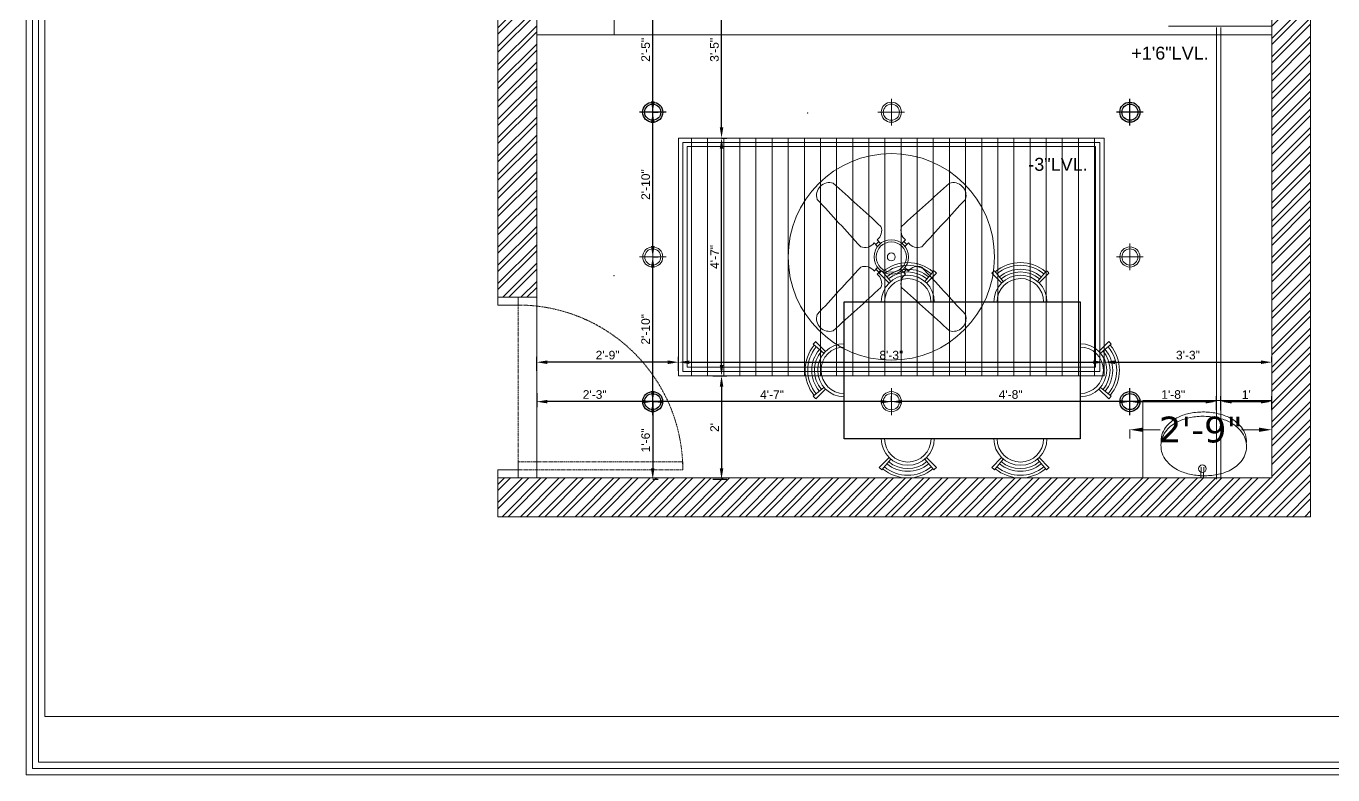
# Model space of a CAD drawing. Header units: inches. Extents: x 213 to 17763, y -4830 to 1802.
# Drawn here: x 12614.3 to 12918.3, y -3645.9 to -3471.9 of the extents above; entities that cross this region are included whole.
import ezdxf

# ---------------------------------------------------------------- set-up
doc = ezdxf.new("R2010")
doc.units = ezdxf.units.IN
doc.header["$MEASUREMENT"] = 0
for name, pattern in [('ACAD_ISO02W100', [15, 12, -3]), ('AUDIT_D_060311083008-3', [0]), ('DASHED2', [0.375, 0.25, -0.125]), ('HIDDEN', [0.375, 0.25, -0.125])]:
    doc.linetypes.add(name, pattern=pattern)
for name, color, linetype in [('.', 30, 'Continuous'), ('A-DOOR', 251, 'AUDIT_D_060311083008-3'), ('A-Door-Frame', 1, 'Continuous'), ('A-Door-Swing', 8, 'HIDDEN'), ('furn', 28, 'Continuous'), ('IEL-HATCH-002', 7, 'Continuous'), ('PDF2_0', 7, 'Continuous'), ('PDF3_Text', 1, 'Continuous'), ('SAN-FIX', 1, 'Continuous')]:
    doc.layers.add(name, color=color, linetype=linetype)
doc.layers.add('a_MUEBLE', color=3, linetype='Continuous', lineweight=5)
doc.layers.add('ROD', color=7, linetype='Continuous', lineweight=9)
doc.layers.add('PDF2_MK. KITCHEN ESSENTAILS', color=7, linetype='Continuous', true_color=0x767676)
doc.styles.add('b.k', font='verdana.ttf')
doc.styles.add('PDF Arial', font='arial.ttf')
doc.styles.get("Standard").update_dxf_attribs({"font": 'arial.ttf'})
doc.dimstyles.new('ISO-25', dxfattribs={"dimtxt": 4.5, "dimasz": 2.5, "dimexe": 1.25, "dimexo": 0.625, "dimtad": 1, "dimdec": 0, "dimlunit": 4, "dimtxsty": 'Standard', "dimcen": 2.5, "dimadec": 0, "dimazin": 0, "dimtfac": 1, "dimtdec": 0, "dimtmove": 0, "dimatfit": 3, "dimfxl": 1, "dimarcsym": 0})
doc.dimstyles.new('STANDARD$0', dxfattribs={"dimscale": 0, "dimtxt": 6, "dimasz": 3, "dimexe": 2, "dimexo": 2, "dimgap": 0, "dimtad": 0, "dimtih": 1, "dimtoh": 1, "dimdec": 1, "dimzin": 0, "dimdsep": 46, "dimlunit": 4, "dimtxsty": 'b.k', "dimcen": 2.5, "dimclrd": 256, "dimclre": 256, "dimclrt": 256, "dimadec": 0, "dimazin": 0, "dimtfac": 1, "dimtdec": 1, "dimtofl": 0, "dimtmove": 2, "dimatfit": 2, "dimfxl": 1, "dimfrac": 2, "dimtolj": 1, "dimtzin": 0, "dimlwd": 9, "dimlwe": 9, "dimarcsym": 0})

# ---------------------------------------------------------------- blocks, each defined once
blk = doc.blocks.new('*U34')
at = {"layer": 'A-Door-Frame', "lineweight": 5}
for p, q in [((0, -100), (0, 0)), ((900, -100), (900, 0))]:
    blk.add_line(p, q, dxfattribs=at)
for points in [[(0, -100), (40, -100), (40, 0), (0, 0)], [(900, -100), (860, -100), (860, 0), (900, 0)]]:
    blk.add_lwpolyline(points, dxfattribs=at)
at = {"layer": 'A-Door-Swing', "linetype": 'DASHED2', "lineweight": 5}
blk.add_line((47.3, 0), (867.3, 0), dxfattribs=at)
blk.add_lwpolyline([(40, 0), (40, 820), (80, 820), (80, 0)], close=True, dxfattribs=at)
blk.add_arc((40, 0), 820, 360, 90, dxfattribs=at)
blk = doc.blocks.new('FDFDF')
at = {"color": 0}
blk.add_lwpolyline([(264875.26, 829072.57), (264875.26, 829011.8), (264840.01, 829011.8), (264840.01, 829072.57)], close=True, dxfattribs=at)
at = {"layer": 'a_MUEBLE', "color": 0, "lineweight": 20}
for p, q in [((264852.81, 829077.4), (264850.27, 829079.94)), ((264853.25, 829077.8), (264850.94, 829080.55)), ((264862.03, 829077.8), (264864.33, 829080.55)), ((264862.47, 829077.4), (264865, 829079.93)), ((264835.18, 829061.98), (264832.64, 829064.52)), ((264880.09, 829061.98), (264882.63, 829064.52)), ((264834.77, 829061.54), (264832.03, 829063.85)), ((264880.5, 829061.54), (264883.24, 829063.85)), ((264834.78, 829052.76), (264832.03, 829050.46)), ((264835.18, 829052.32), (264832.64, 829049.79)), ((264880.09, 829052.32), (264882.63, 829049.79)), ((264880.49, 829052.76), (264883.24, 829050.46)), ((264834.77, 829032.55), (264832.03, 829034.85)), ((264835.18, 829032.99), (264832.64, 829035.52)), ((264880.09, 829032.99), (264882.63, 829035.52)), ((264880.5, 829032.55), (264883.24, 829034.85)), ((264834.78, 829023.77), (264832.03, 829021.46)), ((264835.18, 829023.33), (264832.64, 829020.79)), ((264880.09, 829023.33), (264882.63, 829020.79)), ((264880.49, 829023.77), (264883.24, 829021.46)), ((264852.81, 829006.97), (264850.27, 829004.43)), ((264853.25, 829006.57), (264850.94, 829003.82)), ((264862.03, 829006.57), (264864.33, 829003.82)), ((264862.47, 829006.97), (264865, 829004.44))]:
    blk.add_line(p, q, dxfattribs=at)
for centre, radius, start, end in [((264857.63, 829072.57), 10.07, 49.9841, 129.9841), ((264857.63, 829072.57), 9.39, 49.9841, 129.9841), ((264857.63, 829072.57), 10.42, 129.9841, 134.9841), ((264857.63, 829072.57), 6.83, 359.9841, 179.9841), ((264857.63, 829072.57), 5.98, 359.9841, 179.9841), ((264857.63, 829072.57), 8.37, 49.9841, 129.9841), ((264857.63, 829072.57), 7.68, 49.9841, 129.9841), ((264857.63, 829072.57), 10.42, 44.9841, 49.9841), ((264840.01, 829057.16), 10.42, 135.0159, 140.0159), ((264875.26, 829057.16), 10.42, 39.9841, 44.9841), ((264840.01, 829057.16), 10.07, 140.0159, 220.0159), ((264840.01, 829057.16), 9.39, 140.0159, 220.0159), ((264840.01, 829057.16), 8.37, 140.0159, 220.0159), ((264840.01, 829057.16), 7.68, 140.0159, 220.0159), ((264840.01, 829057.16), 6.83, 90.0159, 270.0159), ((264840.01, 829057.16), 5.98, 90.0159, 270.0159), ((264875.26, 829057.16), 6.83, 269.9841, 89.9841), ((264875.26, 829057.16), 5.98, 269.9841, 89.9841), ((264875.26, 829057.16), 7.68, 319.9841, 39.9841), ((264875.26, 829057.16), 8.37, 319.9841, 39.9841), ((264875.26, 829057.16), 9.39, 319.9841, 39.9841), ((264875.26, 829057.16), 10.07, 319.9841, 39.9841), ((264840.01, 829057.16), 10.42, 220.0159, 225.0159), ((264875.26, 829057.16), 10.42, 314.9841, 319.9841), ((264840.01, 829028.16), 10.07, 140.0159, 220.0159), ((264840.01, 829028.16), 9.39, 140.0159, 220.0159), ((264840.01, 829028.16), 10.42, 135.0159, 140.0159), ((264840.01, 829028.16), 6.83, 90.0159, 270.0159), ((264875.26, 829028.16), 6.83, 269.9841, 89.9841), ((264875.26, 829028.16), 9.39, 319.9841, 39.9841), ((264875.26, 829028.16), 10.42, 39.9841, 44.9841), ((264875.26, 829028.16), 10.07, 319.9841, 39.9841), ((264840.01, 829028.16), 8.37, 140.0159, 220.0159), ((264840.01, 829028.16), 7.68, 140.0159, 220.0159), ((264840.01, 829028.16), 5.98, 90.0159, 270.0159), ((264875.26, 829028.16), 5.98, 269.9841, 89.9841), ((264875.26, 829028.16), 7.68, 319.9841, 39.9841), ((264875.26, 829028.16), 8.37, 319.9841, 39.9841), ((264840.01, 829028.16), 10.42, 220.0159, 225.0159), ((264875.26, 829028.16), 10.42, 314.9841, 319.9841), ((264857.63, 829011.8), 6.83, 180.0159, 0.0159), ((264857.63, 829011.8), 5.98, 180.0159, 0.0159), ((264857.63, 829011.8), 10.42, 225.0159, 230.0159), ((264857.63, 829011.8), 10.07, 230.0159, 310.0159), ((264857.63, 829011.8), 9.39, 230.0159, 310.0159), ((264857.63, 829011.8), 8.37, 230.0159, 310.0159), ((264857.63, 829011.8), 7.68, 230.0159, 310.0159), ((264857.63, 829011.8), 10.42, 310.0159, 315.0159)]:
    blk.add_arc(centre, radius, start, end, dxfattribs=at)
blk = doc.blocks.new('4t')
at = {"color": 6, "lineweight": 0}
for p, q in [((4475.64, 1757), (4475.64, 1763.21)), ((4478.74, 1760.1), (4472.53, 1760.1))]:
    blk.add_line(p, q, dxfattribs=at)
for radius in [2.34, 1.87]:
    blk.add_circle((4475.64, 1760.1), radius, dxfattribs=at)
blk = doc.blocks.new('34')
at = {"color": 152, "true_color": 0x2776bb}
for p, q in [((4475.6, 1798.91), (4475.6, 1805.12)), ((4478.71, 1802.02), (4472.5, 1802.02))]:
    blk.add_line(p, q, dxfattribs=at)
for radius in [2.34, 1.87]:
    blk.add_circle((4475.6, 1802.02), radius, dxfattribs=at)
blk = doc.blocks.new('3')
at = {"color": 18, "lineweight": 5, "true_color": 0x000000}
for p, q in [((3389.2, -1076.4), (3365.8, -1052.9)), ((3397.8, -1044.8), (3377.7, -1064.9)), ((3386.6, -1033.2), (3409, -1056.5)), ((3571.3, -1033.2), (3549, -1056.5)), ((3560.1, -1044.8), (3580.2, -1064.9)), ((3568.7, -1076.4), (3592.1, -1052.9)), ((3389.2, -1214.6), (3365.8, -1238)), ((3397.8, -1246.1), (3377.7, -1226.1)), ((3386.6, -1257.8), (3409, -1234.5)), ((3571.3, -1257.8), (3549, -1234.5)), ((3560.1, -1246.1), (3580.2, -1226.1)), ((3568.7, -1214.6), (3592.1, -1238))]:
    blk.add_line(p, q, dxfattribs=at)
for radius in [113.2, 99.1, 26]:
    blk.add_circle((3479, -1145.5), radius, dxfattribs=at)
for centre, radius, start, end in [((3073.6, -742.7), 85, 73.05503, 197.30609), ((27552.9, 26002.3), 36179.8, 227.47452, 228.14348), ((-20595, 26002.3), 36179.8, 311.85652, 312.52548), ((3884.3, -742.7), 85, 342.69391, 106.94497), ((-23516.5, -25390.1), 36179.8, 42.21764, 42.8866), ((30474.4, -25390.1), 36179.8, 137.1134, 137.78236), ((3336.5, -971.6), 79.4, 309.11105, 19.49034), ((3621.4, -971.6), 79.4, 160.50966, 230.88895), ((3304.2, -1004.1), 79.4, 250.87078, 321.25007), ((3653.8, -1004.1), 79.4, 218.74993, 289.12922), ((-23516.5, 23099.1), 36179.8, 317.1134, 317.78236), ((3304.2, -1286.8), 79.4, 38.74993, 109.12922), ((3336.5, -1319.4), 79.4, 340.50966, 50.88895), ((3621.4, -1319.4), 79.4, 129.11105, 199.49034), ((3653.8, -1286.8), 79.4, 70.87078, 141.25007), ((30474.4, 23099.1), 36179.8, 222.21764, 222.8866), ((27552.9, -28293.2), 36179.8, 131.85652, 132.52548), ((-20595, -28293.2), 36179.8, 47.47452, 48.14348), ((3073.6, -1548.3), 85, 162.69391, 286.94497), ((3884.3, -1548.3), 85, 253.05503, 17.30609)]:
    blk.add_arc(centre, radius, start, end, dxfattribs=at)
blk = doc.blocks.new('*D1117')
at = {"color": 0, "linetype": 'ACAD_ISO02W100', "lineweight": -2, "transparency": 16777216}
for p, q in [((12871.09, -3559.2), (12871.09, -3557.95)), ((12891.23, -3561.2), (12891.23, -3557.95))]:
    blk.add_line(p, q, dxfattribs=at)
at = {"color": 0, "linetype": 'AUDIT_D_060311083008-3', "lineweight": -2, "transparency": 16777216}
blk.add_line((12873.59, -3559.2), (12888.73, -3559.2), dxfattribs=at)
at = {"color": 0, "transparency": 16777216}
for points in [[(12873.59, -3558.78), (12873.59, -3559.61), (12871.09, -3559.2)], [(12888.73, -3558.78), (12888.73, -3559.61), (12891.23, -3559.2)]]:
    blk.add_solid(points, dxfattribs=at)
at = {"layer": 'Defpoints', "color": 0, "transparency": 16777216}
for p in [(12871.09, -3559.2), (12891.23, -3559.2), (12891.23, -3577.2)]:
    blk.add_point(p, dxfattribs=at)
at = {"color": 0, "lineweight": 5, "transparency": 16777216, "insert": (12881.16, -3557.55), "char_height": 2, "attachment_point": 5}
blk.add_mtext('1\'-8"', dxfattribs=at)
blk = doc.blocks.new('*D1118')
at = {"color": 0, "linetype": 'ACAD_ISO02W100', "lineweight": -2, "transparency": 16777216}
for p, q in [((12892.23, -3561.2), (12892.23, -3557.95)), ((12904.09, -3561.2), (12904.09, -3557.95))]:
    blk.add_line(p, q, dxfattribs=at)
at = {"color": 0, "linetype": 'AUDIT_D_060311083008-3', "lineweight": -2, "transparency": 16777216}
blk.add_line((12894.73, -3559.2), (12901.59, -3559.2), dxfattribs=at)
at = {"color": 0, "transparency": 16777216}
for points in [[(12894.73, -3558.78), (12894.73, -3559.61), (12892.23, -3559.2)], [(12901.59, -3558.78), (12901.59, -3559.61), (12904.09, -3559.2)]]:
    blk.add_solid(points, dxfattribs=at)
at = {"layer": 'Defpoints', "color": 0, "transparency": 16777216}
for p in [(12904.09, -3559.2), (12892.23, -3577.2), (12904.09, -3577.2)]:
    blk.add_point(p, dxfattribs=at)
at = {"color": 0, "lineweight": 5, "transparency": 16777216, "insert": (12898.16, -3557.57), "char_height": 2, "attachment_point": 5}
blk.add_mtext("1'", dxfattribs=at)
blk = doc.blocks.new('*D1119')
at = {"color": 0, "linetype": 'ACAD_ISO02W100', "lineweight": -2, "transparency": 16777216}
for p, q in [((12815.59, -3559.2), (12815.59, -3557.95)), ((12871.09, -3559.2), (12871.09, -3557.95))]:
    blk.add_line(p, q, dxfattribs=at)
at = {"color": 0, "linetype": 'AUDIT_D_060311083008-3', "lineweight": -2, "transparency": 16777216}
blk.add_line((12868.59, -3559.2), (12818.09, -3559.2), dxfattribs=at)
at = {"color": 0, "transparency": 16777216}
for points in [[(12818.09, -3558.78), (12818.09, -3559.61), (12815.59, -3559.2)], [(12868.59, -3558.78), (12868.59, -3559.61), (12871.09, -3559.2)]]:
    blk.add_solid(points, dxfattribs=at)
at = {"layer": 'Defpoints', "color": 0, "transparency": 16777216}
for p in [(12815.59, -3559.2), (12815.59, -3559.2), (12871.09, -3559.2)]:
    blk.add_point(p, dxfattribs=at)
at = {"color": 0, "lineweight": 5, "transparency": 16777216, "insert": (12843.34, -3557.55), "char_height": 2, "attachment_point": 5}
blk.add_mtext('4\'-8"', dxfattribs=at)
blk = doc.blocks.new('*D1120')
at = {"color": 0, "linetype": 'ACAD_ISO02W100', "lineweight": -2, "transparency": 16777216}
for p, q in [((12760.09, -3559.2), (12760.09, -3557.95)), ((12815.59, -3559.2), (12815.59, -3557.95))]:
    blk.add_line(p, q, dxfattribs=at)
at = {"color": 0, "linetype": 'AUDIT_D_060311083008-3', "lineweight": -2, "transparency": 16777216}
blk.add_line((12813.09, -3559.2), (12762.59, -3559.2), dxfattribs=at)
at = {"color": 0, "transparency": 16777216}
for points in [[(12762.59, -3558.78), (12762.59, -3559.61), (12760.09, -3559.2)], [(12813.09, -3558.78), (12813.09, -3559.61), (12815.59, -3559.2)]]:
    blk.add_solid(points, dxfattribs=at)
at = {"layer": 'Defpoints', "color": 0, "transparency": 16777216}
for p in [(12760.09, -3559.2), (12760.09, -3559.2), (12815.59, -3559.2)]:
    blk.add_point(p, dxfattribs=at)
at = {"color": 0, "lineweight": 5, "transparency": 16777216, "insert": (12787.84, -3557.57), "char_height": 2, "attachment_point": 5}
blk.add_mtext('4\'-7"', dxfattribs=at)
blk = doc.blocks.new('*D1121')
at = {"color": 0, "linetype": 'ACAD_ISO02W100', "lineweight": -2, "transparency": 16777216}
for p, q in [((12733.09, -3557.2), (12733.09, -3560.45)), ((12760.09, -3559.2), (12760.09, -3560.45))]:
    blk.add_line(p, q, dxfattribs=at)
at = {"color": 0, "linetype": 'AUDIT_D_060311083008-3', "lineweight": -2, "transparency": 16777216}
blk.add_line((12757.59, -3559.2), (12735.59, -3559.2), dxfattribs=at)
at = {"color": 0, "transparency": 16777216}
for points in [[(12735.59, -3558.78), (12735.59, -3559.61), (12733.09, -3559.2)], [(12757.59, -3558.78), (12757.59, -3559.61), (12760.09, -3559.2)]]:
    blk.add_solid(points, dxfattribs=at)
at = {"layer": 'Defpoints', "color": 0, "transparency": 16777216}
for p in [(12733.09, -3541.2), (12733.09, -3559.2), (12760.09, -3559.2)]:
    blk.add_point(p, dxfattribs=at)
at = {"color": 0, "lineweight": 5, "transparency": 16777216, "insert": (12746.59, -3557.55), "char_height": 2, "attachment_point": 5}
blk.add_mtext('2\'-3"', dxfattribs=at)
blk = doc.blocks.new('*D1122')
at = {"color": 0, "linetype": 'ACAD_ISO02W100', "lineweight": -2, "transparency": 16777216}
for p, q in [((12760.09, -3559.2), (12761.34, -3559.2)), ((12760.09, -3577.2), (12761.34, -3577.2))]:
    blk.add_line(p, q, dxfattribs=at)
at = {"color": 0, "linetype": 'AUDIT_D_060311083008-3', "lineweight": -2, "transparency": 16777216}
blk.add_line((12760.09, -3561.7), (12760.09, -3574.7), dxfattribs=at)
at = {"color": 0, "transparency": 16777216}
for points in [[(12759.67, -3561.7), (12760.5, -3561.7), (12760.09, -3559.2)], [(12759.67, -3574.7), (12760.5, -3574.7), (12760.09, -3577.2)]]:
    blk.add_solid(points, dxfattribs=at)
at = {"layer": 'Defpoints', "color": 0, "transparency": 16777216}
for p in [(12760.09, -3559.2), (12760.09, -3577.2), (12760.09, -3577.2)]:
    blk.add_point(p, dxfattribs=at)
at = {"color": 0, "lineweight": 5, "transparency": 16777216, "insert": (12758.44, -3568.2), "char_height": 2, "attachment_point": 5, "rotation": 90}
blk.add_mtext('1\'-6"', dxfattribs=at)
blk = doc.blocks.new('*D1123')
at = {"color": 0, "linetype": 'ACAD_ISO02W100', "lineweight": -2, "transparency": 16777216}
for p, q in [((12760.09, -3525.56), (12761.34, -3525.56)), ((12760.09, -3559.2), (12758.84, -3559.2))]:
    blk.add_line(p, q, dxfattribs=at)
at = {"color": 0, "linetype": 'AUDIT_D_060311083008-3', "lineweight": -2, "transparency": 16777216}
blk.add_line((12760.09, -3556.7), (12760.09, -3528.06), dxfattribs=at)
at = {"color": 0, "transparency": 16777216}
for points in [[(12759.67, -3528.06), (12760.5, -3528.06), (12760.09, -3525.56)], [(12759.67, -3556.7), (12760.5, -3556.7), (12760.09, -3559.2)]]:
    blk.add_solid(points, dxfattribs=at)
at = {"layer": 'Defpoints', "color": 0, "transparency": 16777216}
for p in [(12760.09, -3525.56), (12760.09, -3525.56), (12760.09, -3559.2)]:
    blk.add_point(p, dxfattribs=at)
at = {"color": 0, "lineweight": 5, "transparency": 16777216, "insert": (12758.44, -3542.38), "char_height": 2, "attachment_point": 5, "rotation": 90}
blk.add_mtext('2\'-10"', dxfattribs=at)
blk = doc.blocks.new('*D1124')
at = {"color": 0, "linetype": 'ACAD_ISO02W100', "lineweight": -2, "transparency": 16777216}
for p, q in [((12760.09, -3491.93), (12761.34, -3491.93)), ((12760.09, -3525.56), (12761.34, -3525.56))]:
    blk.add_line(p, q, dxfattribs=at)
at = {"color": 0, "linetype": 'AUDIT_D_060311083008-3', "lineweight": -2, "transparency": 16777216}
blk.add_line((12760.09, -3523.06), (12760.09, -3494.43), dxfattribs=at)
at = {"color": 0, "transparency": 16777216}
for points in [[(12759.67, -3494.43), (12760.5, -3494.43), (12760.09, -3491.93)], [(12759.67, -3523.06), (12760.5, -3523.06), (12760.09, -3525.56)]]:
    blk.add_solid(points, dxfattribs=at)
at = {"layer": 'Defpoints', "color": 0, "transparency": 16777216}
for p in [(12760.09, -3491.93), (12760.09, -3491.93), (12760.09, -3525.56)]:
    blk.add_point(p, dxfattribs=at)
at = {"color": 0, "lineweight": 5, "transparency": 16777216, "insert": (12758.44, -3508.75), "char_height": 2, "attachment_point": 5, "rotation": 90}
blk.add_mtext('2\'-10"', dxfattribs=at)
blk = doc.blocks.new('*D1125')
at = {"color": 0, "linetype": 'ACAD_ISO02W100', "lineweight": -2, "transparency": 16777216}
for p, q in [((12760.09, -3462.93), (12758.84, -3462.93)), ((12760.09, -3491.93), (12761.34, -3491.93))]:
    blk.add_line(p, q, dxfattribs=at)
at = {"color": 0, "linetype": 'AUDIT_D_060311083008-3', "lineweight": -2, "transparency": 16777216}
blk.add_line((12760.09, -3489.43), (12760.09, -3465.43), dxfattribs=at)
at = {"color": 0, "transparency": 16777216}
for points in [[(12759.67, -3465.43), (12760.5, -3465.43), (12760.09, -3462.93)], [(12759.67, -3489.43), (12760.5, -3489.43), (12760.09, -3491.93)]]:
    blk.add_solid(points, dxfattribs=at)
at = {"layer": 'Defpoints', "color": 0, "transparency": 16777216}
for p in [(12760.09, -3462.93), (12760.09, -3462.93), (12760.09, -3491.93)]:
    blk.add_point(p, dxfattribs=at)
at = {"color": 0, "lineweight": 5, "transparency": 16777216, "insert": (12758.44, -3477.43), "char_height": 2, "attachment_point": 5, "rotation": 90}
blk.add_mtext('2\'-5"', dxfattribs=at)
blk = doc.blocks.new('*D1129')
at = {"color": 0, "linetype": 'ACAD_ISO02W100', "lineweight": -2, "transparency": 16777216}
for p, q in [((12774.09, -3553.2), (12777.34, -3553.2)), ((12774.09, -3577.2), (12777.34, -3577.2))]:
    blk.add_line(p, q, dxfattribs=at)
at = {"color": 0, "linetype": 'AUDIT_D_060311083008-3', "lineweight": -2, "transparency": 16777216}
blk.add_line((12776.09, -3555.7), (12776.09, -3574.7), dxfattribs=at)
at = {"color": 0, "transparency": 16777216}
for points in [[(12775.68, -3555.7), (12776.51, -3555.7), (12776.09, -3553.2)], [(12775.68, -3574.7), (12776.51, -3574.7), (12776.09, -3577.2)]]:
    blk.add_solid(points, dxfattribs=at)
at = {"layer": 'Defpoints', "color": 0, "transparency": 16777216}
for p in [(12766.09, -3553.2), (12766.09, -3577.2), (12776.09, -3577.2)]:
    blk.add_point(p, dxfattribs=at)
at = {"color": 0, "lineweight": 5, "transparency": 16777216, "insert": (12774.47, -3565.2), "char_height": 2, "attachment_point": 5, "rotation": 90}
blk.add_mtext("2'", dxfattribs=at)
blk = doc.blocks.new('*D1113')
at = {"color": 0, "linetype": 'ACAD_ISO02W100', "lineweight": -2, "transparency": 16777216}
for p, q in [((12776.09, -3497.93), (12777.34, -3497.93)), ((12776.09, -3553.2), (12777.34, -3553.2))]:
    blk.add_line(p, q, dxfattribs=at)
at = {"color": 0, "linetype": 'AUDIT_D_060311083008-3', "lineweight": -2, "transparency": 16777216}
blk.add_line((12776.09, -3550.7), (12776.09, -3500.43), dxfattribs=at)
at = {"color": 0, "transparency": 16777216}
for points in [[(12775.68, -3500.43), (12776.51, -3500.43), (12776.09, -3497.93)], [(12775.68, -3550.7), (12776.51, -3550.7), (12776.09, -3553.2)]]:
    blk.add_solid(points, dxfattribs=at)
at = {"layer": 'Defpoints', "color": 0, "transparency": 16777216}
for p in [(12776.09, -3497.93), (12776.09, -3497.93), (12776.09, -3553.2)]:
    blk.add_point(p, dxfattribs=at)
at = {"color": 0, "lineweight": 5, "transparency": 16777216, "insert": (12774.47, -3525.56), "char_height": 2, "attachment_point": 5, "rotation": 90}
blk.add_mtext('4\'-7"', dxfattribs=at)
blk = doc.blocks.new('*D1114')
at = {"color": 0, "linetype": 'ACAD_ISO02W100', "lineweight": -2, "transparency": 16777216}
for p, q in [((12776.09, -3456.93), (12777.34, -3456.93)), ((12776.09, -3497.93), (12777.34, -3497.93))]:
    blk.add_line(p, q, dxfattribs=at)
at = {"color": 0, "linetype": 'AUDIT_D_060311083008-3', "lineweight": -2, "transparency": 16777216}
blk.add_line((12776.09, -3495.43), (12776.09, -3459.43), dxfattribs=at)
at = {"color": 0, "transparency": 16777216}
for points in [[(12775.68, -3459.43), (12776.51, -3459.43), (12776.09, -3456.93)], [(12775.68, -3495.43), (12776.51, -3495.43), (12776.09, -3497.93)]]:
    blk.add_solid(points, dxfattribs=at)
at = {"layer": 'Defpoints', "color": 0, "transparency": 16777216}
for p in [(12776.09, -3456.93), (12776.09, -3456.93), (12776.09, -3497.93)]:
    blk.add_point(p, dxfattribs=at)
at = {"color": 0, "lineweight": 5, "transparency": 16777216, "insert": (12774.45, -3477.43), "char_height": 2, "attachment_point": 5, "rotation": 90}
blk.add_mtext('3\'-5"', dxfattribs=at)
blk = doc.blocks.new('*D1116')
at = {"color": 0, "linetype": 'ACAD_ISO02W100', "lineweight": -2, "transparency": 16777216}
for p, q in [((12733.09, -3552.03), (12733.09, -3548.78)), ((12766.09, -3552.03), (12766.09, -3548.78))]:
    blk.add_line(p, q, dxfattribs=at)
at = {"color": 0, "linetype": 'AUDIT_D_060311083008-3', "lineweight": -2, "transparency": 16777216}
blk.add_line((12763.59, -3550.03), (12735.59, -3550.03), dxfattribs=at)
at = {"color": 0, "transparency": 16777216}
for points in [[(12735.59, -3549.62), (12735.59, -3550.45), (12733.09, -3550.03)], [(12763.59, -3549.62), (12763.59, -3550.45), (12766.09, -3550.03)]]:
    blk.add_solid(points, dxfattribs=at)
at = {"layer": 'Defpoints', "color": 0, "transparency": 16777216}
for p in [(12733.09, -3550.03), (12733.09, -3553.2), (12766.09, -3553.2)]:
    blk.add_point(p, dxfattribs=at)
at = {"color": 0, "lineweight": 5, "transparency": 16777216, "insert": (12749.59, -3548.39), "char_height": 2, "attachment_point": 5}
blk.add_mtext('2\'-9"', dxfattribs=at)
blk = doc.blocks.new('*D1131')
at = {"color": 0, "linetype": 'ACAD_ISO02W100', "lineweight": -2, "transparency": 16777216}
for p, q in [((12766.09, -3552.03), (12766.09, -3548.78)), ((12865.09, -3552.03), (12865.09, -3548.78))]:
    blk.add_line(p, q, dxfattribs=at)
at = {"color": 0, "linetype": 'AUDIT_D_060311083008-3', "lineweight": -2, "transparency": 16777216}
blk.add_line((12768.59, -3550.03), (12862.59, -3550.03), dxfattribs=at)
at = {"color": 0, "transparency": 16777216}
for points in [[(12768.59, -3549.62), (12768.59, -3550.45), (12766.09, -3550.03)], [(12862.59, -3549.62), (12862.59, -3550.45), (12865.09, -3550.03)]]:
    blk.add_solid(points, dxfattribs=at)
at = {"layer": 'Defpoints', "color": 0, "transparency": 16777216}
for p in [(12865.09, -3550.03), (12766.09, -3553.2), (12865.09, -3553.2)]:
    blk.add_point(p, dxfattribs=at)
at = {"color": 0, "lineweight": 5, "transparency": 16777216, "insert": (12815.59, -3548.39), "char_height": 2, "attachment_point": 5}
blk.add_mtext('8\'-3"', dxfattribs=at)
blk = doc.blocks.new('*D1132')
at = {"color": 0, "linetype": 'ACAD_ISO02W100', "lineweight": -2, "transparency": 16777216}
for p, q in [((12865.09, -3552.03), (12865.09, -3548.78)), ((12904.09, -3550.03), (12904.09, -3548.78))]:
    blk.add_line(p, q, dxfattribs=at)
at = {"color": 0, "linetype": 'AUDIT_D_060311083008-3', "lineweight": -2, "transparency": 16777216}
blk.add_line((12867.59, -3550.03), (12901.59, -3550.03), dxfattribs=at)
at = {"color": 0, "transparency": 16777216}
for points in [[(12867.59, -3549.62), (12867.59, -3550.45), (12865.09, -3550.03)], [(12901.59, -3549.62), (12901.59, -3550.45), (12904.09, -3550.03)]]:
    blk.add_solid(points, dxfattribs=at)
at = {"layer": 'Defpoints', "color": 0, "transparency": 16777216}
for p in [(12904.09, -3550.03), (12904.09, -3550.03), (12865.09, -3553.2)]:
    blk.add_point(p, dxfattribs=at)
at = {"color": 0, "lineweight": 5, "transparency": 16777216, "insert": (12884.59, -3548.39), "char_height": 2, "attachment_point": 5}
blk.add_mtext('3\'-3"', dxfattribs=at)
blk = doc.blocks.new('*D1314')
at = {"lineweight": 9, "transparency": 16777216}
for p, q in [((12871.09, -3565.69), (12871.09, -3567.73)), ((12874.09, -3565.73), (12878.13, -3565.73)), ((12901.09, -3565.73), (12897.05, -3565.73)), ((12904.09, -3565.69), (12904.09, -3567.73))]:
    blk.add_line(p, q, dxfattribs=at)
at = {"transparency": 16777216}
for points in [[(12874.09, -3565.23), (12874.09, -3566.23), (12871.09, -3565.73)], [(12901.09, -3565.23), (12901.09, -3566.23), (12904.09, -3565.73)]]:
    blk.add_solid(points, dxfattribs=at)
at = {"layer": 'Defpoints', "color": 0, "transparency": 16777216}
for p in [(12871.09, -3559.2), (12904.09, -3558.93), (12904.09, -3565.73)]:
    blk.add_point(p, dxfattribs=at)
at = {"transparency": 16777216, "insert": (12887.59, -3565.73), "char_height": 6, "attachment_point": 5, "style": 'b.k'}
blk.add_mtext('\\A1;2\'-9"', dxfattribs=at)

msp = doc.modelspace()

# ---------------------------------------------------------------- hatches: boundary and pattern name
at = {"layer": '.', "lineweight": 5}
h = msp.add_hatch(dxfattribs=at)
h.set_pattern_fill('ANSI32', color=1, scale=8)
h.set_pattern_definition([(45, (4059.6324, -4525.5155), (-2.1213203, 2.1213203), []), (45, (4061.0466, -4525.5155), (-2.1213203, 2.1213203), [])])
h.paths.add_polyline_path([(12913.09, -3350.93), (12786.72, -3350.93), (12773.59, -3350.93), (12773.59, -3359.93), (12904.09, -3359.93), (12904.09, -3381.24), (12913.09, -3381.24)])
h.paths.add_polyline_path([(12913.09, -3429.24), (12904.09, -3429.24), (12904.09, -3530.93), (12904.09, -3576.93), (12887.59, -3576.93), (12733.09, -3576.93), (12724.09, -3576.93), (12724.09, -3585.93), (12913.09, -3585.93)])
h.paths.add_polyline_path([(12733.09, -3359.93), (12741.09, -3359.93), (12741.09, -3356.32), (12741.09, -3350.93), (12724.09, -3350.93), (12724.09, -3534.88), (12728.76, -3534.88), (12733.09, -3534.93)])
at = {"layer": 'IEL-HATCH-002', "lineweight": 5, "true_color": 0x636466, "transparency": 33554687}
h = msp.add_hatch(dxfattribs=at)
h.set_pattern_fill('ANSI31', color=251, scale=30, angle=45)
h.set_pattern_definition([(90, (-4012.147, -727.4296), (-3.75, 0), [])])
h.paths.add_polyline_path([(12865.09, -3497.93), (12766.09, -3497.93), (12766.09, -3553.2), (12865.09, -3553.2)])

# ---------------------------------------------------------------- linework, layer by layer
at = {"lineweight": 5}
for p, q in [((12733.09, -3473.93), (12904.09, -3473.93)), ((12904.09, -3576.93), (12904.09, -3558.93)), ((12724.09, -3585.93), (12913.09, -3585.93))]:
    msp.add_line(p, q, dxfattribs=at)
at = {"color": 40, "lineweight": 5, "true_color": 0xf8d731}
for p, q in [((12891.23, -3472.28), (12891.23, -3577.2)), ((12892.23, -3472.28), (12892.23, -3577.2))]:
    msp.add_line(p, q, dxfattribs=at)
at = {"color": 254, "lineweight": 5}
for p, q in [((12904.09, -3558.93), (12874.09, -3558.93)), ((12874.09, -3558.93), (12874.09, -3576.93))]:
    msp.add_line(p, q, dxfattribs=at)
at = {"lineweight": 5}
for points in [[(12733.09, -3360.2), (12904.09, -3360.2), (12904.09, -3473.93), (12733.09, -3473.93)], [(12733.09, -3473.93), (12904.09, -3473.93), (12904.09, -3576.93), (12733.09, -3576.93)], [(12865.09, -3497.93), (12766.09, -3497.93), (12766.09, -3553.2), (12865.09, -3553.2)]]:
    msp.add_lwpolyline(points, close=True, dxfattribs=at)
at = {"color": 2, "lineweight": 5, "true_color": 0xf1eb1f}
for points in [[(12864.09, -3498.93), (12767.09, -3498.93), (12767.09, -3552.2), (12864.09, -3552.2)], [(12863.09, -3499.93), (12768.09, -3499.93), (12768.09, -3551.2), (12863.09, -3551.2)]]:
    msp.add_lwpolyline(points, close=True, dxfattribs=at)
at = {"color": 250, "lineweight": 5}
msp.add_circle((12815.59, -3525.56), 24, dxfattribs=at)
at = {"lineweight": 5}
for p in [(12796.09, -3492.11), (12751.09, -3529.91), (12880.05, -3558.93)]:
    msp.add_point(p, dxfattribs=at)
at = {"layer": 'PDF2_0', "lineweight": 5}
msp.add_lwpolyline([(13008.81, -3645.93), (12614.33, -3645.93), (12614.33, -3304.07), (13096.47, -3304.07), (13096.47, -3558.27, -0.414214)], format="xyb", close=True, dxfattribs=at)
for points in [[(13008.81, -3644.48), (12615.78, -3644.48), (12615.78, -3305.51), (13095.02, -3305.51), (13095.02, -3558.27, -0.414214), (13008.81, -3644.48)], [(13008.81, -3643.02), (12617.24, -3643.02), (12617.24, -3306.98), (13093.56, -3306.98), (13093.56, -3558.27, -0.414214), (13008.81, -3643.02)]]:
    msp.add_lwpolyline(points, format="xyb", dxfattribs=at)
msp.add_lwpolyline([(12618.7, -3308.44), (13011.59, -3308.44), (13011.59, -3632.36), (12618.7, -3632.36)], close=True, dxfattribs=at)
at = {"layer": 'PDF2_MK. KITCHEN ESSENTAILS', "lineweight": 5}
msp.add_lwpolyline([(12618.7, -3632.36), (13011.59, -3632.36), (13011.59, -3308.44), (12618.7, -3308.44)], close=True, dxfattribs=at)
at = {"layer": 'ROD', "lineweight": 5}
for p, q in [((12724.09, -3350.93), (12724.09, -3534.93)), ((12913.09, -3585.93), (12913.09, -3350.93)), ((12733.09, -3534.93), (12733.09, -3359.93)), ((12904.09, -3359.93), (12904.09, -3530.93)), ((12904.09, -3576.93), (12904.09, -3530.93)), ((12724.09, -3534.93), (12733.09, -3534.93)), ((12724.09, -3576.93), (12724.09, -3585.93)), ((12733.09, -3576.93), (12724.09, -3576.93)), ((12904.09, -3576.93), (12733.09, -3576.93))]:
    msp.add_line(p, q, dxfattribs=at)
at = {"layer": 'ROD', "color": 254, "lineweight": 5}
msp.add_lwpolyline([(12751.09, -3473.97), (12733.09, -3473.97), (12733.09, -3435.47), (12751.09, -3435.47)], close=True, dxfattribs=at)
msp.add_lwpolyline([(12880.09, -3471.93), (12904.09, -3471.93)], dxfattribs=at)
at = {"layer": 'SAN-FIX', "color": 254, "lineweight": 5}
for p, q in [((12887.63, -3574.39), (12887.59, -3576.93)), ((12888.27, -3574.4), (12888.22, -3576.94))]:
    msp.add_line(p, q, dxfattribs=at)
msp.add_lwpolyline([(12898.23, -3568.7, 0.175546), (12897.02, -3565.15, 0.104048), (12894.39, -3563, 0.064612), (12891.63, -3561.99, 0.05077), (12888.4, -3561.6, 0.05077), (12885.17, -3561.87, 0.064612), (12882.37, -3562.78, 0.104048), (12879.67, -3564.84, 0.175546), (12878.33, -3568.33, 0.022698), (12878.34, -3568.83, 0.104048)], format="xyb", dxfattribs=at)
msp.add_lwpolyline([(12898.21, -3569.69, 0.175546), (12897, -3566.15, 0.104048), (12894.37, -3564, 0.064612), (12891.61, -3562.99, 0.05077), (12888.39, -3562.6, 0.05077), (12885.15, -3562.87, 0.064612), (12882.35, -3563.78, 0.104048), (12879.65, -3565.83, 0.175546), (12878.31, -3569.33, 0.175546), (12879.52, -3572.87, 0.104048), (12882.15, -3575.03, 0.064612), (12884.91, -3576.03, 0.05077), (12888.13, -3576.42, 0.05077), (12891.37, -3576.15, 0.064612), (12894.17, -3575.24, 0.104048), (12896.87, -3573.19, 0.175546)], format="xyb", close=True, dxfattribs=at)
msp.add_circle((12887.94, -3574.79), 0.874, dxfattribs=at)

# ---------------------------------------------------------------- block references
at = {"lineweight": 5}
for name, p in [('34', (8284.48, -5293.95)), ('4t', (8339.95, -5252.03)), ('34', (8395.48, -5293.95)), ('4t', (8284.45, -5285.67)), ('4t', (8395.45, -5285.67)), ('34', (8284.48, -5361.21)), ('4t', (8339.95, -5319.3)), ('34', (8395.48, -5361.21))]:
    msp.add_blockref(name, p, dxfattribs=at)
at = {"lineweight": 5, "xscale": 0.03546819263372884, "yscale": 0.03546819263372884, "zscale": 0.03546819263372884}
msp.add_blockref('3', (12692.19, -3484.94), dxfattribs=at)
at = {"layer": 'A-DOOR', "lineweight": 5, "xscale": -0.04672722581929388, "yscale": 0.04672722581929388, "zscale": 0.04672722581929388, "rotation": 270}
msp.add_blockref('*U34', (12728.76, -3576.93), dxfattribs=at)
at = {"layer": 'furn', "color": 254, "lineweight": 5, "xscale": 0.9032898589369456, "yscale": 0.9032898589369456, "zscale": 0.9032898589369456, "rotation": 270.0036969813815}
msp.add_blockref('FDFDF', (-736048.75, 235642.99), dxfattribs=at)

# ---------------------------------------------------------------- texts
at = {"layer": 'PDF3_Text', "lineweight": 5, "char_height": 3, "attachment_point": 9, "style": 'PDF Arial'}
for s, insert in [('+1\'6"LVL.', (12889.42, -3479.74)), ('-3"LVL.', (12861.28, -3505.58))]:
    msp.add_mtext_dynamic_manual_height_columns(s, width=36.0927, gutter_width=949.34, heights=[2.27], dxfattribs=dict(at, insert=insert))

# ---------------------------------------------------------------- dimensions: what is measured, and where the dimension line sits
at = {"lineweight": 5}
for base, p1, p2, picture, middle in [((12776.09, -3456.93), (12776.09, -3497.93), (12776.09, -3456.93), '*D1114', (12774.45, -3477.43)), ((12760.09, -3462.93), (12760.09, -3491.93), (12760.09, -3462.93), '*D1125', (12758.44, -3477.43)), ((12760.09, -3491.93), (12760.09, -3525.56), (12760.09, -3491.93), '*D1124', (12758.44, -3508.75)), ((12776.09, -3497.93), (12776.09, -3553.2), (12776.09, -3497.93), '*D1113', (12774.47, -3525.56)), ((12760.09, -3525.56), (12760.09, -3559.2), (12760.09, -3525.56), '*D1123', (12758.44, -3542.38)), ((12776.09, -3577.2), (12766.09, -3553.2), (12766.09, -3577.2), '*D1129', (12774.47, -3565.2)), ((12760.09, -3577.2), (12760.09, -3559.2), (12760.09, -3577.2), '*D1122', (12758.44, -3568.2))]:
    dim = msp.add_linear_dim(base=base, p1=p1, p2=p2, angle=90, dimstyle='ISO-25', override={"dimtxt": 2, "dimtmove": 1, "dimfxl": 2, "dimfxlon": 1, "dimarcsym": 2}, dxfattribs=at)
    dim.commit()
    dim.dimension.update_dxf_attribs({"geometry": picture, "text_midpoint": middle})
for base, p1, p2, picture, middle in [((12733.09, -3559.2), (12760.09, -3559.2), (12733.09, -3541.2), '*D1121', (12746.59, -3557.55)), ((12733.09, -3550.03), (12766.09, -3553.2), (12733.09, -3553.2), '*D1116', (12749.59, -3548.39)), ((12865.09, -3550.03), (12766.09, -3553.2), (12865.09, -3553.2), '*D1131', (12815.59, -3548.39)), ((12904.09, -3550.03), (12865.09, -3553.2), (12904.09, -3550.03), '*D1132', (12884.59, -3548.39)), ((12760.0862345, -3559.196495), (12815.586234, -3559.196495), (12760.0862345, -3559.196495), '*D1120', (12787.8362343, -3557.571495)), ((12815.586234, -3559.196495), (12871.0862345, -3559.196495), (12815.586234, -3559.196495), '*D1119', (12843.3362343, -3557.550349)), ((12891.23, -3559.2), (12871.09, -3559.2), (12891.23, -3577.2), '*D1117', (12881.16, -3557.55)), ((12904.09, -3559.2), (12892.23, -3577.2), (12904.09, -3577.2), '*D1118', (12898.16, -3557.57))]:
    dim = msp.add_linear_dim(base=base, p1=p1, p2=p2, dimstyle='ISO-25', override={"dimtxt": 2, "dimtmove": 1, "dimfxl": 2, "dimfxlon": 1, "dimarcsym": 2}, dxfattribs=at)
    dim.commit()
    dim.dimension.update_dxf_attribs({"geometry": picture, "text_midpoint": middle})
dim = msp.add_linear_dim(base=(12904.09, -3565.73), p1=(12871.09, -3559.2), p2=(12904.09, -3558.93), dimstyle='STANDARD$0', override={"dimscale": 1, "dimfxl": 0.03937, "dimfxlon": 1, "dimarcsym": 1})
dim.commit()
dim.dimension.update_dxf_attribs({"geometry": '*D1314', "text_midpoint": (12887.59, -3565.73)})

doc.saveas('drawing.dxf')
